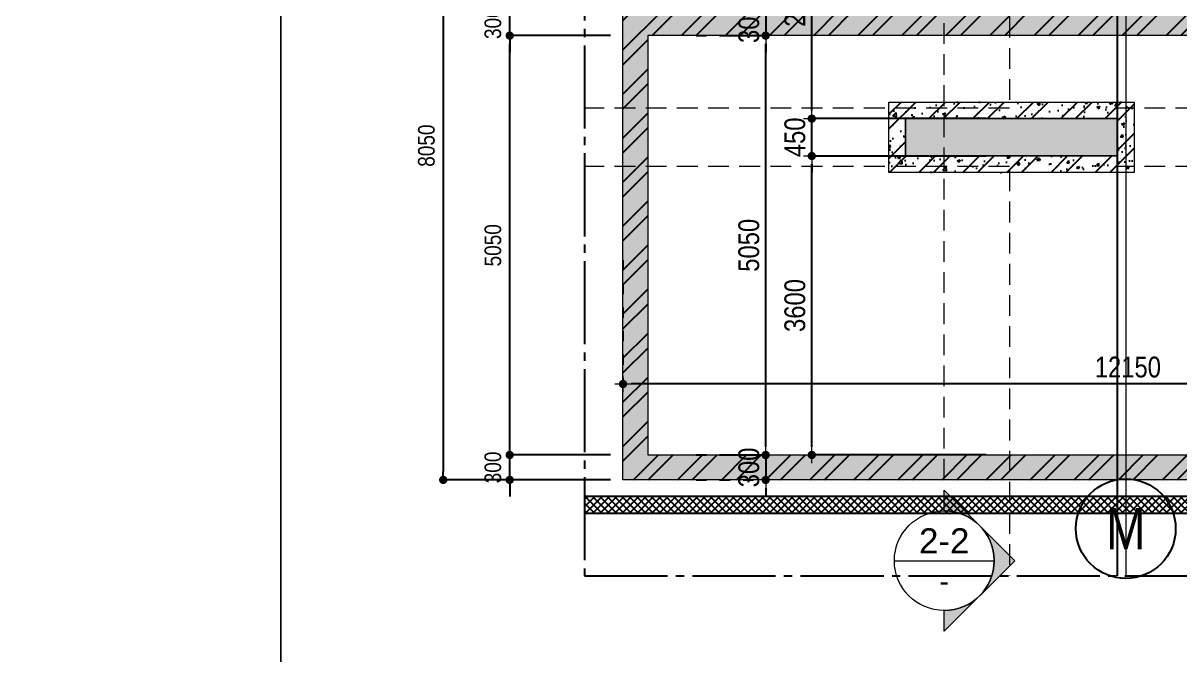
# Model space of a CAD drawing. Header units: millimetres. Extents: x -3021235 to -2791292, y 574414 to 656108.
# Drawn here: x -2957136 to -2943217, y 585403 to 593010 of the extents above; entities that cross this region are included whole.
import ezdxf
from ezdxf.enums import TextEntityAlignment as Align
from ezdxf.xclip import XClip

# ---------------------------------------------------------------- set-up
doc = ezdxf.new("R2010")
doc.units = ezdxf.units.MM
doc.header["$LTSCALE"] = 100
doc.header["$MEASUREMENT"] = 0
for name, pattern in [('$0$HIDDEN', [0.375, 0.25, -0.125]), ('A8-Chi tiet ramp doc$0$Grid Level$0$Center101', [13, 10, -1, 1, -1]), ('CHG_XX_Damsan_Ham 2$0$CHG_XX_Damsan_Ham 2$0$HIDDEN', [0.375, 0.25, -0.125]), ('CHG_XX_Luoi truc$0$MB_Luoi truc$0$Center101', [13, 10, -1, 1, -1]), ('HIDDEN5', [2.8375, 1.25, -1.5875])]:
    doc.linetypes.add(name, pattern=pattern)
doc.layers.get('0').update_dxf_attribs({"lineweight": 9})
doc.layers.get('Defpoints').update_dxf_attribs({"color": 254, "lineweight": 0})
for name, color, linetype, lineweight in [("'S_General_Dim_1", 1, 'Continuous', 18), ('CHG_XX_Cot_Ham 1$0$Ap0311_H', 8, 'Continuous', 15), ('CHG_XX_Cot_Ham 2$0$NS-DuongBao', 3, 'Continuous', 18), ('CHG_XX_Cot_Ham 2$0$NS-Hatch', 8, 'Continuous', 25), ('CHG_XX_Cot_Ham 2$0$NS-Pier-H2', 150, 'Continuous', 13), ('CHG_XX_Cot_Ham 2$0$NS-Pier-H2 @ 1', 150, 'Continuous', 13), ('CHG_XX_Cot_Ham 2$0$NS-Pier-H2 @ 150', 150, 'Continuous', 13), ('CHG_XX_Damsan_Ham 1$0$DGIONG', 4, 'Continuous', 13), ("CHG_XX_Damsan_Ham 2$0$CHG_XX_Damsan_Ham 2$0$'S_General_Hidden_1 Thin", 1, 'CHG_XX_Damsan_Ham 2$0$CHG_XX_Damsan_Ham 2$0$HIDDEN', 18), ('CHG_XX_Damsan_Ham 2$0$CHG_XX_Damsan_Ham 2$0$DBAO', 3, 'Continuous', 13), ('CHG_XX_Damsan_Ham 2$0$CHG_XX_Damsan_Ham 2$0$DTE-MEP-H-SLAB TEXT', 3, 'Continuous', 0), ('CHG_XX_Damsan_Ham 2$0$CHG_XX_Damsan_Ham 2$0$mach ngung thi cong', 6, 'Continuous', 13), ('CHG_XX_Damsan_Ham 2$0$CHG_XX_Damsan_Ham 2$0$Start hatch', 8, 'Continuous', 25), ('CHG_XX_Damsan_Ham 2$0$HATCH', 154, 'Continuous', 9), ('Ghi chu ban ve', 3, 'Continuous', 20)]:
    doc.layers.add(name, color=color, linetype=linetype, lineweight=lineweight)
for name, color, linetype in [('A8-Chi tiet ramp doc$0$Grid Level$0$Podium Grid Line', 251, 'A8-Chi tiet ramp doc$0$Grid Level$0$Center101'), ('CHG_XX_Damsan_Ham 2$0$DTE-MEP-REVISION-1', 2, 'Continuous'), ('CHG_XX_Damsan_Ham 2$0$MEP-00-GENERAL-35', 2, 'Continuous'), ('CHG_XX_Luoi truc$0$Grid', 34, 'Continuous'), ('CHG_XX_Luoi truc$0$Grid Line', 251, 'CHG_XX_Luoi truc$0$MB_Luoi truc$0$Center101'), ('Dim 100', 14, 'Continuous'), ('Ky hieu Truc', 1, 'Continuous')]:
    doc.layers.add(name, color=color, linetype=linetype)
doc.styles.add('$0$Title Block Bold', font='VHELVEB_0.TTF')
doc.styles.add('ARIAL', font='ARIALN.TTF')
doc.styles.add('CHG_XX_Luoi truc$0$MB_Luoi truc$0$Grid A-F$0$VNI-HelveCB', font='VHELVCB_0.TTF')
doc.styles.add('Chi Tiet Ramp DD$0$VNI-HelveC', font='VHELVCN_0.TTF')
doc.styles.add('Grid Line 200$0$VNI-HelveCB', font='VHELVCB_0.TTF')
doc.dimstyles.new('DIM 100', dxfattribs={"dimscale": 100, "dimtxt": 2, "dimasz": 1, "dimexe": 0, "dimexo": 1, "dimgap": 1, "dimtad": 1, "dimdec": 0, "dimzin": 12, "dimdsep": 46, "dimtxsty": 'Chi Tiet Ramp DD$0$VNI-HelveC', "dimblk": 'Chi Tiet Ramp DD$0$_Dot', "dimcen": 1, "dimclrd": 256, "dimclre": 256, "dimclrt": 3, "dimadec": 0, "dimazin": 0, "dimtfac": 1, "dimtdec": 0, "dimtix": 1, "dimtmove": 2, "dimatfit": 3, "dimldrblk": 'Chi Tiet Ramp DD$0$HTT Arrow 30', "dimfxl": 0, "dimtolj": 1, "dimtzin": 0, "dimarcsym": 0})
doc.dimstyles.new('RHE_100', dxfattribs={"dimscale": 100, "dimtxt": 2.5, "dimasz": 1, "dimexe": 0, "dimexo": 0, "dimgap": 0.75, "dimtad": 1, "dimdec": 0, "dimrnd": 10, "dimzin": 9, "dimdsep": 46, "dimtxsty": 'ARIAL', "dimblk1": 'DIMDOT', "dimblk2": 'DIMDOT', "dimsah": 1, "dimcen": 2, "dimdle": 3, "dimclre": 8, "dimclrt": 2, "dimadec": 0, "dimazin": 0, "dimtfac": 1, "dimtdec": 0, "dimtix": 1, "dimtmove": 2, "dimatfit": 3, "dimldrblk": 'DIMPIJL', "dimfxl": 1, "dimtvp": 1.8, "dimtolj": 1, "dimtzin": 0, "dimarcsym": 0})
pattern_1 = [(50, (-50, -50), (358.6301, -31.37607), [37.5, -412.5]), (355, (-50, -50), (-69.3757, 376.0961), [30, -330]), (100.45144, (-20.1, -52.6), (289.2544, 344.72), [31.8701, -350.57106]), (46.1842, (-50, 50), (533.6207, -82.7596), [56.25, -618.75]), (96.63564, (-5.53, 43.1), (467.331, 487.0593), [47.8052, -525.8569]), (351.18416, (-50, 50), (467.331, 487.0593), [45, -495]), (21, (0, 25), (298.4535, -201.30945), [37.5, -412.5]), (326, (0, 25), (121.6577, 362.575), [30, -330]), (71.45144, (24.87, 8.22), (420.1112, 161.2656), [31.8701, -350.57106]), (37.5, (-50, -50), (6.07993, 166.44693), [0, -326, 0, -335, 0, -331.25]), (7.5, (-50, -50), (131.53477, 197.20586), [0, -191, 0, -318.5, 0, -126.25]), (327.5, (-161.5, -50), (266.91122, -11.27744), [0, -125, 0, -390, 0, -517.5]), (317.5, (-211.5, -50), (291.5931, 50.0525), [0, -162.5, 0, -259, 0, -367.5])]

# ---------------------------------------------------------------- blocks, each defined once
blk = doc.blocks.new('*U1430')
at = {"layer": 'CHG_XX_Cot_Ham 2$0$NS-Pier-H2 @ 1'}
h = blk.add_hatch(color=256, dxfattribs=at)
h.dxf.hatch_style = 1
h.paths.add_polyline_path([(450, 0), (0, 0), (0, -2550), (450, -2550)])
at = {"layer": 'CHG_XX_Cot_Ham 2$0$NS-Pier-H2 @ 150'}
h = blk.add_hatch(color=256, dxfattribs=at)
h.dxf.hatch_style = 1
h.paths.add_polyline_path([(450, 0), (0, 0), (0, -2550), (450, -2550)])
blk = doc.blocks.new('CHG_XX_Cot_Ham 2$0$Block A_C450x2250')
at = {"layer": 'CHG_XX_Cot_Ham 2$0$NS-Pier-H2'}
blk.add_lwpolyline([(450, -2550), (0, -2550), (0, 0), (450, 0)], close=True, dxfattribs=at)
blk.add_blockref('*U1430', (0, 0), dxfattribs=at)
blk = doc.blocks.new('*U1206')
at = {"layer": 'CHG_XX_Luoi truc$0$Grid Line'}
blk.add_line((0, 0), (0, 608), dxfattribs=at)
at = {"layer": 'CHG_XX_Luoi truc$0$Grid', "lineweight": -2, "style": 'CHG_XX_Luoi truc$0$MB_Luoi truc$0$Grid A-F$0$VNI-HelveCB'}
for tag, p in [('GRIDSUB', (0, 617)), ('GRID', (0, -9))]:
    blk.add_attdef(tag, text='', height=5, dxfattribs=at).set_placement(p, align=Align.MIDDLE)
blk = doc.blocks.new('CHG_XX_Luoi truc')
at = {"layer": 'CHG_XX_Luoi truc$0$Grid', "xscale": 300, "yscale": 300, "zscale": 300}
blk.add_blockref('*U1206', (99550, -12747), dxfattribs=at)
blk = doc.blocks.new('CHG_XX_Cot_Ham 2')
at = {"layer": 'CHG_XX_Cot_Ham 2$0$NS-Hatch'}
h = blk.add_hatch(dxfattribs=at)
h.set_pattern_fill('ANSI32', color=256, scale=1000, style=0)
h.paths.add_polyline_path([(93600, 76300), (105750.8, 76300), (105750.8, 127475), (93600, 127475)])
h.paths.add_polyline_path([(93900, 107200), (93900, 112700), (105450.8, 112700), (105450.8, 107200)], flags=16)
h.paths.add_polyline_path([(101300.8, 106900), (101300.8, 99800), (93900, 99800), (93900, 106900)], flags=16)
h.paths.add_polyline_path([(93900, 113000), (93900, 118675), (105450.8, 118675), (105450.8, 113000)], flags=16)
h.paths.add_polyline_path([(101600.8, 106900), (105450.8, 106900), (105450.8, 92450), (93900, 92450), (93900, 99500), (101600.8, 99500)], flags=16)
h.paths.add_polyline_path([(93900, 118975), (93900, 122500), (95950, 122500), (95950, 118975)], flags=16)
h.paths.add_polyline_path([(96250, 118975), (96250, 127175), (105450.8, 127175), (105450.8, 118975)], flags=16)
h.paths.add_polyline_path([(100150.8, 92150), (100150.8, 87350), (93900, 87350), (93900, 92150)], flags=16)
h.paths.add_polyline_path([(93900, 122800), (93900, 127175), (95950, 127175), (95950, 122800)], flags=16)
h.paths.add_polyline_path([(100450.8, 92150), (105450.8, 92150), (105450.8, 81950), (100450.8, 81950)], flags=16)
h.paths.add_polyline_path([(100150.8, 87050), (100150.8, 81950), (93900, 81950), (93900, 87050)], flags=16)
h.paths.add_polyline_path([(105450.8, 81650), (105450.8, 76600), (93900, 76600), (93900, 81650)], flags=16)
h = blk.add_hatch(dxfattribs=at)
h.set_pattern_fill('AR-CONC', color=256, scale=50)
h.set_pattern_definition(pattern_1)
h.paths.add_polyline_path([(105750, 127475), (93600, 127475), (93600, 76300), (105750.8, 76300)])
h.paths.add_polyline_path([(93900, 107200), (93900, 112700), (105450.8, 112700), (105450.8, 107200)], flags=16)
h.paths.add_polyline_path([(101300.8, 106900), (101300.8, 99800), (93900, 99800), (93900, 106900)], flags=16)
h.paths.add_polyline_path([(93900, 113000), (93900, 118675), (105450.8, 118675), (105450.8, 113000)], flags=16)
h.paths.add_polyline_path([(101600.8, 106900), (105450.8, 106900), (105450.8, 92450), (93900, 92450), (93900, 99500), (101600.8, 99500)], flags=16)
h.paths.add_polyline_path([(93900, 118975), (93900, 122500), (95950, 122500), (95950, 118975)], flags=16)
h.paths.add_polyline_path([(96250, 118975), (96250, 127175), (105450.8, 127175), (105450.8, 118975)], flags=16)
h.paths.add_polyline_path([(100150.8, 92150), (100150.8, 87350), (93900, 87350), (93900, 92150)], flags=16)
h.paths.add_polyline_path([(93900, 122800), (93900, 127175), (95950, 127175), (95950, 122800)], flags=16)
h.paths.add_polyline_path([(100450.8, 92150), (105450.8, 92150), (105450.8, 81950), (100450.8, 81950)], flags=16)
h.paths.add_polyline_path([(100150.8, 87050), (100150.8, 81950), (93900, 81950), (93900, 87050)], flags=16)
h.paths.add_polyline_path([(105450.8, 81650), (105450.8, 76600), (93900, 76600), (93900, 81650)], flags=16)
h = blk.add_hatch(dxfattribs=at)
h.set_pattern_fill('AR-CONC', color=256, scale=50)
h.set_pattern_definition(pattern_1)
h.paths.add_polyline_path([(99550.8, 80200), (97000.8, 80200), (97000.8, 80650), (99550.8, 80650)], flags=16)
h.paths.add_polyline_path([(99750.8, 80000), (96800.8, 80000), (96800.8, 80850), (99750.8, 80850)])
h = blk.add_hatch(dxfattribs=at)
h.set_pattern_fill('ANSI32,_O', color=256, scale=1000)
h.set_pattern_definition([(45, (-2213768.6, 546866.82), (-265.16504, 265.16504), []), (45, (-2213591.8, 546866.82), (-265.16504, 265.16504), [])])
h.paths.add_polyline_path([(96800.8, 80000), (99750.8, 80000), (99750.8, 80850), (96800.8, 80850)])
h.paths.add_polyline_path([(97000.8, 80200), (99550.8, 80200), (99550.8, 80650), (97000.8, 80650)], flags=16)
at = {"layer": 'CHG_XX_Cot_Ham 2$0$NS-Pier-H2'}
h = blk.add_hatch(color=256, dxfattribs=at)
h.dxf.hatch_style = 1
h.paths.add_polyline_path([(99639.2, 163400), (-10900, 163400), (-10900, 85450), (-300, 85450), (-300, 84050), (32350, 84050), (32350, -9000), (103575.5, -9000), (106050, -6022), (106050, 158254.3)])
h.paths.add_polyline_path([(99533.7, 163100), (105750, 158110.4), (105750, 90450), (105650, 90450), (105750, 90450), (105750, 13850), (105750, 13722.3), (105750, -5913.6), (103434.7, -8700), (93599.8, -8700), (93299.8, -8700), (32650, -8700), (32650, 84350), (0, 84350), (0, 85750), (-10600, 85750), (-10600, 163100), (93600, 163100)], flags=16)
at = {"layer": 'CHG_XX_Cot_Ham 2$0$NS-DuongBao'}
for points in [[(93600, 127475), (105750.8, 127475), (105750.8, 76300), (93600, 76300)], [(105450.8, 81650), (93900, 81650), (93900, 76600), (105450.8, 76600)], [(99750.8, 80000), (96800.8, 80000), (96800.8, 80850), (99750.8, 80850)]]:
    blk.add_lwpolyline(points, close=True, dxfattribs=at)
at = {"layer": 'CHG_XX_Cot_Ham 2$0$NS-Pier-H2'}
blk.add_lwpolyline([(99550.8, 80200), (97000.8, 80200), (97000.8, 80650), (99550.8, 80650)], close=True, dxfattribs=at)
blk.add_blockref('CHG_XX_Luoi truc', (0, 0), dxfattribs=at)
at = {"layer": 'CHG_XX_Cot_Ham 2$0$NS-Pier-H2', "xscale": -1, "rotation": 90}
blk.add_blockref('CHG_XX_Cot_Ham 2$0$Block A_C450x2250', (97000, 80650), dxfattribs=at)
blk = doc.blocks.new('CHG_XX_Damsan_Ham 2$0$CHG_XX_Damsan_Ham 2$0$sdfsgdh')
at = {"layer": 'CHG_XX_Damsan_Ham 2$0$CHG_XX_Damsan_Ham 2$0$Start hatch', "ltscale": 0.5}
h = blk.add_hatch(dxfattribs=at)
h.set_pattern_fill('ANSI37', color=256, scale=500)
h.paths.add_polyline_path([(103800, -76625), (103600, -76625), (103600, -85000), (116050, -85000), (116050, -84800), (103800, -84800)])
h.paths.add_polyline_path([(102287, -77624), (102487, -77624), (102487, -74225), (103600, -74225), (103600, -74025), (102287, -74025)])
at = {"layer": 'CHG_XX_Damsan_Ham 2$0$DTE-MEP-REVISION-1', "ltscale": 0.5}
blk.add_line((103600, -85000), (116050, -85000), dxfattribs=at)
at = {"layer": 'CHG_XX_Damsan_Ham 2$0$MEP-00-GENERAL-35'}
blk.add_lwpolyline([(116250, -123126), (116250, -84800), (103800, -84800)], dxfattribs=at)
blk = doc.blocks.new('CHG_XX_Damsan_Ham 2', base_point=(3089256, -609981))
at = {"layer": "CHG_XX_Damsan_Ham 2$0$CHG_XX_Damsan_Ham 2$0$'S_General_Hidden_1 Thin", "ltscale": 10}
for p, q in [((98250, 83375), (98250, 80825)), ((99550, 83375), (99550, 80825)), ((98250, 80775), (87400, 80775)), ((105750, 80775), (99550, 80775)), ((98250, 80075), (87400, 80075)), ((105750, 80075), (99550, 80075)), ((98250, 80025), (98250, 74425)), ((99550, 80025), (99550, 74425))]:
    blk.add_line(p, q, dxfattribs=at)
at = {"layer": 'CHG_XX_Damsan_Ham 2$0$CHG_XX_Damsan_Ham 2$0$mach ngung thi cong'}
blk.add_lwpolyline([(23700, 90148), (-100, 90150), (-100, 153400), (99650, 153400), (99650, 71950), (75851, 71950), (75851, 88800), (75851, 88800), (75851, 129600), (23700, 129600)], close=True, dxfattribs=at)
at = {"layer": 'CHG_XX_Damsan_Ham 2$0$CHG_XX_Damsan_Ham 2$0$DBAO'}
blk.add_blockref('CHG_XX_Cot_Ham 2', (0, 0), dxfattribs=at)
at = {"layer": 'CHG_XX_Damsan_Ham 2$0$CHG_XX_Damsan_Ham 2$0$DTE-MEP-H-SLAB TEXT'}
blk.add_blockref('CHG_XX_Damsan_Ham 2$0$CHG_XX_Damsan_Ham 2$0$sdfsgdh', (-10700, 160900), dxfattribs=at)
at = {"layer": 'CHG_XX_Damsan_Ham 2$0$HATCH'}
blk.add_blockref('CHG_XX_Cot_Ham 2', (0, 0), dxfattribs=at)
blk = doc.blocks.new('*U1090')
h = blk.add_hatch(color=256)
edge = h.paths.add_edge_path()
edge.add_line((0, 600), (0, 849))
edge.add_line((0, 849), (849, 0))
edge.add_line((849, 0), (0, -849))
edge.add_line((0, -849), (0, -600))
edge.add_arc((0, 0), 600, 270, 450)
at = {"linetype": '$0$HIDDEN', "ltscale": 10}
blk.add_line((0, 600), (0, 52996), dxfattribs=at)
blk.add_line((-600, 0), (600, 0))
blk.add_lwpolyline([(0, 600), (0, 849), (849, 0), (0, -849), (0, -600, 1)], format="xyb", close=True)
blk.add_circle((0, 0), 600)
at = {"style": '$0$Title Block Bold', "flags": 8}
blk.add_attdef('VIEWNUMBER', text='', height=300, dxfattribs=at).set_placement((0, 0), align=Align.BOTTOM_CENTER)
blk.add_attdef('DRAWINGREFERENCE', text='', height=250, dxfattribs=at).set_placement((0, -120), align=Align.TOP_CENTER)
blk = doc.blocks.new('DIMDOT')
for p, q in [((1, 0), (-1, 0)), ((0, -1), (0, 1))]:
    blk.add_line(p, q)
at = {"const_width": 0.5}
blk.add_lwpolyline([(-0.25, 0, 1), (0.25, 0, 1)], format="xyb", close=True, dxfattribs=at)
blk = doc.blocks.new('*D260')
at = {"layer": "'S_General_Dim_1", "color": 8, "linetype": 'HIDDEN5', "lineweight": -2, "transparency": 16777216}
for p, q in [((-2949918, 590155), (-2949918, 588665)), ((-2937768, 590155), (-2937768, 588665))]:
    blk.add_line(p, q, dxfattribs=at)
at = {"layer": "'S_General_Dim_1", "color": 0, "lineweight": -2, "transparency": 16777216}
blk.add_line((-2937868, 588665), (-2949818, 588665), dxfattribs=at)
at = {"layer": 'Defpoints', "color": 0, "transparency": 16777216}
for p in [(-2949918, 590155), (-2937768, 590155), (-2949918, 588665)]:
    blk.add_point(p, dxfattribs=at)
at = {"layer": "'S_General_Dim_1", "color": 0, "lineweight": -2, "transparency": 16777216, "xscale": 100, "yscale": 100, "zscale": 100, "rotation": 180}
blk.add_blockref('DIMDOT', (-2949918, 588665), dxfattribs=at)
at = {"layer": "'S_General_Dim_1", "color": 0, "lineweight": -2, "transparency": 16777216, "xscale": 100, "yscale": 100, "zscale": 100}
blk.add_blockref('DIMDOT', (-2937768, 588665), dxfattribs=at)
at = {"layer": "'S_General_Dim_1", "color": 2, "transparency": 16777216, "insert": (-2943843, 588867), "char_height": 250, "attachment_point": 5, "style": 'ARIAL'}
blk.add_mtext('\\A1;12150', dxfattribs=at)
blk = doc.blocks.new('DIMPIJL')
at = {"linetype": 'ByBlock'}
blk.add_solid([(-2.5, 0.42), (-2.5, -0.42), (0, 0)], dxfattribs=at)
blk = doc.blocks.new('CHG_XX_Cot_Ham 1')
at = {"layer": 'CHG_XX_Cot_Ham 1$0$Ap0311_H'}
h = blk.add_hatch(color=256, dxfattribs=at)
h.dxf.hatch_style = 1
h.paths.add_polyline_path([(99639.2, 163400), (-10900, 163400), (-10900, 85450), (-300, 85450), (-300, 84050), (32350, 84050), (32350, -9000), (103575.5, -9000), (106050, -6022), (106050, 158254.3)])
h.paths.add_polyline_path([(99533.7, 163100), (105750, 158110.4), (105750, 90450), (105650, 90450), (105650, 90450), (105750, 90450), (105750, 13850), (105750, 13825.9), (105750, -5913.6), (103434.7, -8700), (93600, -8700), (32650, -8700), (32650, 84350), (0, 84350), (0, 85750), (-10600, 85750), (-10600, 163100), (93600, 163100)], flags=16)
blk = doc.blocks.new('CHG_XX_Damsan_Ham 1', base_point=(3089256, -609981))
at = {"layer": 'CHG_XX_Damsan_Ham 1$0$DGIONG'}
blk.add_blockref('CHG_XX_Cot_Ham 1', (0, 0), dxfattribs=at)
blk = doc.blocks.new('gr1')
at = {"layer": 'Ky hieu Truc', "lineweight": -2}
blk.add_circle((100, -11914), 600, dxfattribs=at)
at = {"layer": 'Ky hieu Truc', "color": 3, "style": 'Grid Line 200$0$VNI-HelveCB'}
blk.add_text('M', height=500, dxfattribs=at).set_placement((100, -11914), align=Align.MIDDLE)
blk = doc.blocks.new('*D407')
at = {"layer": "'S_General_Dim_1", "color": 8, "lineweight": -2, "transparency": 16777216}
for p, q in [((-2948648, 592860), (-2948201, 592860)), ((-2948648, 587810), (-2948201, 587810))]:
    blk.add_line(p, q, dxfattribs=at)
at = {"layer": "'S_General_Dim_1", "color": 0, "lineweight": -2, "transparency": 16777216}
blk.add_line((-2948201, 587910), (-2948201, 592760), dxfattribs=at)
at = {"layer": 'Defpoints', "color": 0, "transparency": 16777216}
for p in [(-2948648, 592860), (-2948201, 592860), (-2948648, 587810)]:
    blk.add_point(p, dxfattribs=at)
at = {"layer": "'S_General_Dim_1", "color": 0, "lineweight": -2, "transparency": 16777216, "xscale": 100, "yscale": 100, "zscale": 100}
for p, rotation in [((-2948201, 592860), 90), ((-2948201, 587810), 270)]:
    blk.add_blockref('DIMDOT', p, dxfattribs=dict(at, rotation=rotation))
at = {"layer": "'S_General_Dim_1", "color": 2, "transparency": 16777216, "insert": (-2948403, 590335), "char_height": 250, "attachment_point": 5, "rotation": 90, "style": 'ARIAL'}
blk.add_mtext('\\A1;5050', dxfattribs=at)
blk = doc.blocks.new('*D414')
at = {"layer": "'S_General_Dim_1", "color": 0, "lineweight": -2, "transparency": 16777216}
for p, q in [((-2948201, 593260), (-2948201, 593360)), ((-2948201, 593160), (-2948201, 592860)), ((-2948201, 592760), (-2948201, 592660))]:
    blk.add_line(p, q, dxfattribs=at)
at = {"layer": "'S_General_Dim_1", "color": 8, "linetype": 'HIDDEN5', "lineweight": -2, "transparency": 16777216}
for p, q in [((-2949039, 593160), (-2948201, 593160)), ((-2949039, 592860), (-2948201, 592860))]:
    blk.add_line(p, q, dxfattribs=at)
at = {"layer": 'Defpoints', "color": 0, "transparency": 16777216}
for p in [(-2949039, 593160), (-2949039, 592860), (-2948201, 592860)]:
    blk.add_point(p, dxfattribs=at)
at = {"layer": "'S_General_Dim_1", "color": 0, "lineweight": -2, "transparency": 16777216, "xscale": 100, "yscale": 100, "zscale": 100}
for p, rotation in [((-2948201, 593160), 270), ((-2948201, 592860), 90)]:
    blk.add_blockref('DIMDOT', p, dxfattribs=dict(at, rotation=rotation))
at = {"layer": "'S_General_Dim_1", "color": 2, "transparency": 16777216, "insert": (-2948403, 593010), "char_height": 250, "attachment_point": 5, "rotation": 90, "style": 'ARIAL'}
blk.add_mtext('\\A1;300', dxfattribs=at)
blk = doc.blocks.new('*D415')
at = {"layer": "'S_General_Dim_1", "color": 0, "lineweight": -2, "transparency": 16777216}
for p, q in [((-2948201, 587910), (-2948201, 588010)), ((-2948201, 587810), (-2948201, 587510)), ((-2948201, 587410), (-2948201, 587310))]:
    blk.add_line(p, q, dxfattribs=at)
at = {"layer": "'S_General_Dim_1", "color": 8, "linetype": 'HIDDEN5', "lineweight": -2, "transparency": 16777216}
for p, q in [((-2949039, 587810), (-2948201, 587810)), ((-2949039, 587510), (-2948201, 587510))]:
    blk.add_line(p, q, dxfattribs=at)
at = {"layer": 'Defpoints', "color": 0, "transparency": 16777216}
for p in [(-2949039, 587810), (-2949039, 587510), (-2948201, 587510)]:
    blk.add_point(p, dxfattribs=at)
at = {"layer": "'S_General_Dim_1", "color": 0, "lineweight": -2, "transparency": 16777216, "xscale": 100, "yscale": 100, "zscale": 100}
for p, rotation in [((-2948201, 587810), 270), ((-2948201, 587510), 90)]:
    blk.add_blockref('DIMDOT', p, dxfattribs=dict(at, rotation=rotation))
at = {"layer": "'S_General_Dim_1", "color": 2, "transparency": 16777216, "insert": (-2948403, 587660), "char_height": 250, "attachment_point": 5, "rotation": 90, "style": 'ARIAL'}
blk.add_mtext('\\A1;300', dxfattribs=at)
blk = doc.blocks.new('Chi Tiet Ramp DD$0$_Dot')
at = {"color": 0, "linetype": 'ByBlock', "lineweight": -2}
blk.add_line((-0.5, 0), (-1, 0), dxfattribs=at)
at = {"color": 0, "linetype": 'ByBlock', "const_width": 0.5}
blk.add_lwpolyline([(-0.25, 0, 1), (0.25, 0, 1)], format="xyb", close=True, dxfattribs=at)
blk = doc.blocks.new('*D612')
at = {"layer": 'Defpoints', "color": 0, "transparency": 16777216}
for p in [(-2951281, 587810), (-2949968, 587810), (-2949968, 587510)]:
    blk.add_point(p, dxfattribs=at)
at = {"layer": 'Dim 100', "lineweight": -2, "transparency": 16777216}
for p, q in [((-2951281, 587910), (-2951281, 588010)), ((-2950068, 587810), (-2951281, 587810)), ((-2951281, 587510), (-2951281, 587810)), ((-2950068, 587510), (-2951281, 587510)), ((-2951281, 587410), (-2951281, 587310))]:
    blk.add_line(p, q, dxfattribs=at)
at = {"layer": 'Dim 100', "lineweight": -2, "transparency": 16777216, "xscale": 100, "yscale": 100, "zscale": 100}
for p, rotation in [((-2951281, 587810), 270), ((-2951281, 587510), 90)]:
    blk.add_blockref('Chi Tiet Ramp DD$0$_Dot', p, dxfattribs=dict(at, rotation=rotation))
at = {"layer": 'Dim 100', "color": 3, "transparency": 16777216, "insert": (-2951483, 587660), "char_height": 200, "attachment_point": 5, "rotation": 90, "style": 'Chi Tiet Ramp DD$0$VNI-HelveC'}
blk.add_mtext('\\A1;300', dxfattribs=at)
blk = doc.blocks.new('Chi Tiet Ramp DD$0$HTT Arrow 30')
blk.add_hatch(color=256).paths.add_polyline_path([(-2.5, 0.375), (-2.5, -0.375), (0, 0)])
at = {"color": 0, "linetype": 'ByBlock', "lineweight": -2}
for p, q in [((0, 0), (-2.5, 0.375)), ((-2.5, -0.375), (-2.5, 0.375)), ((0, 0), (-2.5, -0.375))]:
    blk.add_line(p, q, dxfattribs=at)
blk = doc.blocks.new('*D613')
at = {"layer": 'Defpoints', "color": 0, "transparency": 16777216}
for p in [(-2951281, 592860), (-2949968, 592860), (-2949968, 587810)]:
    blk.add_point(p, dxfattribs=at)
at = {"layer": 'Dim 100', "lineweight": -2, "transparency": 16777216}
for p, q in [((-2950068, 592860), (-2951281, 592860)), ((-2951281, 587910), (-2951281, 592760)), ((-2950068, 587810), (-2951281, 587810))]:
    blk.add_line(p, q, dxfattribs=at)
at = {"layer": 'Dim 100', "lineweight": -2, "transparency": 16777216, "xscale": 100, "yscale": 100, "zscale": 100}
for p, rotation in [((-2951281, 592860), 90), ((-2951281, 587810), 270)]:
    blk.add_blockref('Chi Tiet Ramp DD$0$_Dot', p, dxfattribs=dict(at, rotation=rotation))
at = {"layer": 'Dim 100', "color": 3, "transparency": 16777216, "insert": (-2951483, 590335), "char_height": 200, "attachment_point": 5, "rotation": 90, "style": 'Chi Tiet Ramp DD$0$VNI-HelveC'}
blk.add_mtext('\\A1;5050', dxfattribs=at)
blk = doc.blocks.new('*D614')
at = {"layer": 'Defpoints', "color": 0, "transparency": 16777216}
for p in [(-2951281, 593160), (-2949968, 593160), (-2949968, 592860)]:
    blk.add_point(p, dxfattribs=at)
at = {"layer": 'Dim 100', "lineweight": -2, "transparency": 16777216}
for p, q in [((-2951281, 593260), (-2951281, 593360)), ((-2950068, 593160), (-2951281, 593160)), ((-2951281, 592860), (-2951281, 593160)), ((-2950068, 592860), (-2951281, 592860)), ((-2951281, 592760), (-2951281, 592660))]:
    blk.add_line(p, q, dxfattribs=at)
at = {"layer": 'Dim 100', "lineweight": -2, "transparency": 16777216, "xscale": 100, "yscale": 100, "zscale": 100}
for p, rotation in [((-2951281, 593160), 270), ((-2951281, 592860), 90)]:
    blk.add_blockref('Chi Tiet Ramp DD$0$_Dot', p, dxfattribs=dict(at, rotation=rotation))
at = {"layer": 'Dim 100', "color": 3, "transparency": 16777216, "insert": (-2951483, 593010), "char_height": 200, "attachment_point": 5, "rotation": 90, "style": 'Chi Tiet Ramp DD$0$VNI-HelveC'}
blk.add_mtext('\\A1;300', dxfattribs=at)
blk = doc.blocks.new('*D610')
at = {"layer": 'Defpoints', "color": 0, "transparency": 16777216}
for p in [(-2950918, 595560), (-2952081, 587510), (-2950168, 587510)]:
    blk.add_point(p, dxfattribs=at)
at = {"layer": 'Dim 100', "lineweight": -2, "transparency": 16777216}
for p, q in [((-2951018, 595560), (-2952081, 595560)), ((-2952081, 595460), (-2952081, 587610)), ((-2950268, 587510), (-2952081, 587510))]:
    blk.add_line(p, q, dxfattribs=at)
at = {"layer": 'Dim 100', "lineweight": -2, "transparency": 16777216, "xscale": 100, "yscale": 100, "zscale": 100}
for p, rotation in [((-2952081, 595560), 90), ((-2952081, 587510), 270)]:
    blk.add_blockref('Chi Tiet Ramp DD$0$_Dot', p, dxfattribs=dict(at, rotation=rotation))
at = {"layer": 'Dim 100', "color": 3, "transparency": 16777216, "insert": (-2952283, 591535), "char_height": 200, "attachment_point": 5, "rotation": 90, "style": 'Chi Tiet Ramp DD$0$VNI-HelveC'}
blk.add_mtext('\\A1;8050', dxfattribs=at)
blk = doc.blocks.new('*D1091')
at = {"layer": "'S_General_Dim_1", "color": 0, "lineweight": -2, "transparency": 16777216}
for p, q in [((-2947646, 591960), (-2947646, 592060)), ((-2947646, 591410), (-2947646, 591860)), ((-2947646, 591310), (-2947646, 591210))]:
    blk.add_line(p, q, dxfattribs=at)
at = {"layer": "'S_General_Dim_1", "color": 8, "lineweight": -2, "transparency": 16777216}
for p, q in [((-2945546, 591860), (-2947646, 591860)), ((-2945546, 591410), (-2947646, 591410))]:
    blk.add_line(p, q, dxfattribs=at)
at = {"layer": 'Defpoints', "color": 0, "transparency": 16777216}
for p in [(-2947646, 591860), (-2945546, 591860), (-2945546, 591410)]:
    blk.add_point(p, dxfattribs=at)
at = {"layer": "'S_General_Dim_1", "color": 0, "lineweight": -2, "transparency": 16777216, "xscale": 100, "yscale": 100, "zscale": 100}
for p, rotation in [((-2947646, 591860), 270), ((-2947646, 591410), 90)]:
    blk.add_blockref('DIMDOT', p, dxfattribs=dict(at, rotation=rotation))
at = {"layer": "'S_General_Dim_1", "color": 2, "transparency": 16777216, "insert": (-2947849, 591635), "char_height": 250, "attachment_point": 5, "rotation": 90, "style": 'ARIAL'}
blk.add_mtext('\\A1;450', dxfattribs=at)
blk = doc.blocks.new('*D1092')
at = {"layer": "'S_General_Dim_1", "color": 8, "lineweight": -2, "transparency": 16777216}
for p, q in [((-2945546, 594710), (-2947646, 594710)), ((-2945546, 591860), (-2947646, 591860))]:
    blk.add_line(p, q, dxfattribs=at)
at = {"layer": "'S_General_Dim_1", "color": 0, "lineweight": -2, "transparency": 16777216}
blk.add_line((-2947646, 591960), (-2947646, 594610), dxfattribs=at)
at = {"layer": 'Defpoints', "color": 0, "transparency": 16777216}
for p in [(-2947646, 594710), (-2945546, 594710), (-2945546, 591860)]:
    blk.add_point(p, dxfattribs=at)
at = {"layer": "'S_General_Dim_1", "color": 0, "lineweight": -2, "transparency": 16777216, "xscale": 100, "yscale": 100, "zscale": 100}
for p, rotation in [((-2947646, 594710), 90), ((-2947646, 591860), 270)]:
    blk.add_blockref('DIMDOT', p, dxfattribs=dict(at, rotation=rotation))
at = {"layer": "'S_General_Dim_1", "color": 2, "transparency": 16777216, "insert": (-2947849, 593285), "char_height": 250, "attachment_point": 5, "rotation": 90, "style": 'ARIAL'}
blk.add_mtext('\\A1;2850', dxfattribs=at)
blk = doc.blocks.new('*D1095')
at = {"layer": "'S_General_Dim_1", "color": 8, "lineweight": -2, "transparency": 16777216}
for p, q in [((-2945546, 591410), (-2947646, 591410)), ((-2945546, 587810), (-2947646, 587810))]:
    blk.add_line(p, q, dxfattribs=at)
at = {"layer": "'S_General_Dim_1", "color": 0, "lineweight": -2, "transparency": 16777216}
blk.add_line((-2947646, 587910), (-2947646, 591310), dxfattribs=at)
at = {"layer": 'Defpoints', "color": 0, "transparency": 16777216}
for p in [(-2947646, 591410), (-2945546, 591410), (-2945546, 587810)]:
    blk.add_point(p, dxfattribs=at)
at = {"layer": "'S_General_Dim_1", "color": 0, "lineweight": -2, "transparency": 16777216, "xscale": 100, "yscale": 100, "zscale": 100}
for p, rotation in [((-2947646, 591410), 90), ((-2947646, 587810), 270)]:
    blk.add_blockref('DIMDOT', p, dxfattribs=dict(at, rotation=rotation))
at = {"layer": "'S_General_Dim_1", "color": 2, "transparency": 16777216, "insert": (-2947849, 589610), "char_height": 250, "attachment_point": 5, "rotation": 90, "style": 'ARIAL'}
blk.add_mtext('\\A1;3600', dxfattribs=at)

msp = doc.modelspace()

# ---------------------------------------------------------------- linework, layer by layer
at = {"layer": 'Defpoints'}
for points in [[(-3021234.9, 583607.5), (-2954034.9, 583607.5), (-2954034.9, 639807.5), (-3021234.9, 639807.5)], [(-2954034.9, 583607.5), (-2886834.9, 583607.5), (-2886834.9, 639807.5), (-2954034.9, 639807.5)]]:
    msp.add_lwpolyline(points, close=True, dxfattribs=at)

# ---------------------------------------------------------------- block references
at = {"layer": 'A8-Chi tiet ramp doc$0$Grid Level$0$Podium Grid Line'}
ref = msp.add_blockref('CHG_XX_Damsan_Ham 2', (45737.8, -98770.6), dxfattribs=at)
XClip(ref).set_block_clipping_path([(93137.2532517398, 75145.4415100714), (106717.2152070859, 128458.8479890045)])
ref = msp.add_blockref('CHG_XX_Damsan_Ham 1', (62941.5, -98770.6), dxfattribs=at)
XClip(ref).set_block_clipping_path([(93170.3433262068, 75208.4113567047), (106650.0424245549, 128471.1150953922)])
at = {"layer": 'Ghi chu ban ve'}
ref = msp.add_blockref('*U1090', (-2946052.5, 586536.6), dxfattribs=at)
ref.add_attrib('VIEWNUMBER', '2-2', dxfattribs={"layer": '0', "height": 300, "style": '$0$Title Block Bold'}).set_placement((-2946052.5, 586536.6), align=Align.BOTTOM_CENTER)
ref.add_attrib('DRAWINGREFERENCE', '-', dxfattribs={"layer": '0', "height": 250, "style": '$0$Title Block Bold'}).set_placement((-2946052.5, 586416.6), align=Align.TOP_CENTER)
at = {"layer": 'Ky hieu Truc'}
msp.add_blockref('gr1', (-2943968.1, 598836.8), dxfattribs=at)

# ---------------------------------------------------------------- dimensions: what is measured, and where the dimension line sits
at = {"layer": "'S_General_Dim_1"}
for base, p1, p2, picture, middle in [((-2947646.1, 594710.4), (-2945546.1, 591860.4), (-2945546.1, 594710.4), '*D1092', (-2947848.7, 593285.4)), ((-2948200.5, 592860.4), (-2949039.4, 593160.4), (-2949039.4, 592860.4), '*D414', (-2948403.2, 593010.4)), ((-2948200.5, 592860.4), (-2948648.3, 587810.4), (-2948648.3, 592860.4), '*D407', (-2948403.2, 590335.4)), ((-2947646.1, 591860.4), (-2945546.1, 591410.4), (-2945546.1, 591860.4), '*D1091', (-2947848.7, 591635.4)), ((-2947646.1, 591410.4), (-2945546.1, 587810.4), (-2945546.1, 591410.4), '*D1095', (-2947848.7, 589610.4)), ((-2948200.5, 587510.4), (-2949039.4, 587810.4), (-2949039.4, 587510.4), '*D415', (-2948403.2, 587660.4))]:
    dim = msp.add_linear_dim(base=base, p1=p1, p2=p2, angle=90, dimstyle='RHE_100', override={"dimfxl": 3.5, "dimarcsym": 1}, dxfattribs=at)
    dim.commit()
    dim.dimension.update_dxf_attribs({"geometry": picture, "text_midpoint": middle})
dim = msp.add_linear_dim(base=(-2949918.1, 588664.6), p1=(-2937768.1, 590155.4), p2=(-2949918.1, 590155.4), dimstyle='RHE_100', override={"dimfxl": 3.5, "dimarcsym": 1}, dxfattribs=at)
dim.commit()
dim.dimension.update_dxf_attribs({"geometry": '*D260', "text_midpoint": (-2943843.1, 588867.2)})
at = {"layer": 'Dim 100'}
for base, p1, p2, picture, middle in [((-2952080.8, 587510.4), (-2950917.9, 595560.4), (-2950167.9, 587510.4), '*D610', (-2952283, 591535.4)), ((-2951281, 593160.4), (-2949968.1, 592860.4), (-2949968.1, 593160.4), '*D614', (-2951483.1, 593010.4)), ((-2951281, 592860.4), (-2949968.1, 587810.4), (-2949968.1, 592860.4), '*D613', (-2951483.1, 590335.4)), ((-2951281, 587810.4), (-2949968.1, 587510.4), (-2949968.1, 587810.4), '*D612', (-2951483.1, 587660.4))]:
    dim = msp.add_linear_dim(base=base, p1=p1, p2=p2, angle=90, dimstyle='DIM 100', dxfattribs=at)
    dim.commit()
    dim.dimension.update_dxf_attribs({"geometry": picture, "text_midpoint": middle})

doc.saveas('drawing.dxf')
